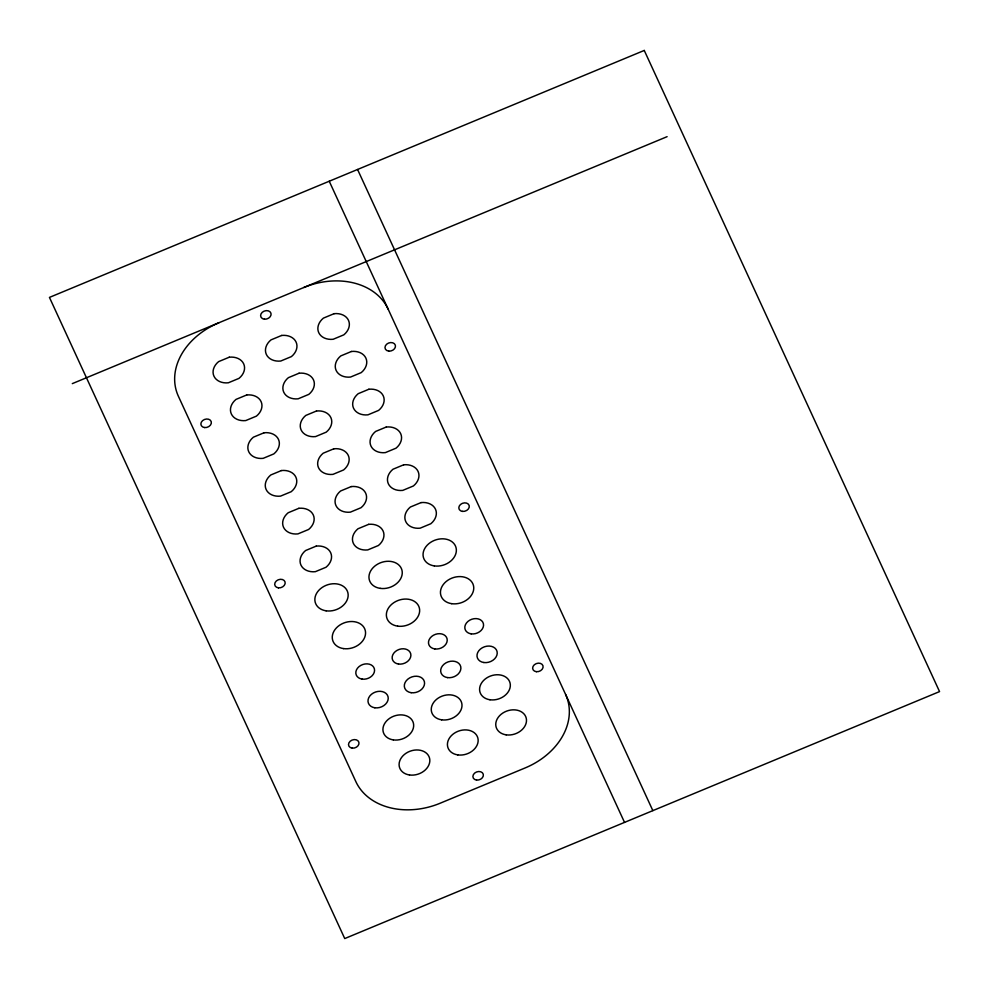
<?xml version="1.0" encoding="UTF-8"?>
<svg xmlns="http://www.w3.org/2000/svg" width="989" height="989" viewBox="0 0 989 989"><rect width="100%" height="100%" fill="white"/><g stroke="black" fill="none" stroke-linecap="round" stroke-linejoin="round"><path stroke-width="1.48" d="M72.296 383.633L667.105 136.667M357.561 169.478L652.851 810.634M329.238 181.234L624.529 822.391M565.621 694.488A67.635 52.269 -19.3 0 1 525.122 767.946L440.154 803.229A67.635 52.269 -19.3 0 1 355.842 781.582L178.379 396.243A67.635 52.269 -19.3 0 1 218.878 322.773M303.846 287.49A67.635 52.269 -19.3 0 1 388.145 309.149M644.259 50.439L49.45 297.405L344.741 938.561L939.55 691.595L644.259 50.439M229.275 357.202L218.606 361.628A16.121 12.461 -19.3 0 0 213.945 376.166A16.121 12.461 -19.3 0 0 228.348 382.792L239.017 378.354A16.121 12.461 -19.3 0 0 243.677 363.816A16.121 12.461 -19.3 0 0 229.275 357.202M281.68 335.444L270.998 339.882A16.121 12.461 -19.3 0 0 266.338 354.408A16.121 12.461 -19.3 0 0 280.74 361.034L291.421 356.596A16.121 12.461 -19.3 0 0 296.082 342.07A16.121 12.461 -19.3 0 0 281.68 335.444M334.072 313.686L323.403 318.124A16.121 12.461 -19.3 0 0 318.742 332.663A16.121 12.461 -19.3 0 0 333.145 339.276L343.826 334.838A16.121 12.461 -19.3 0 0 348.487 320.312A16.121 12.461 -19.3 0 0 334.072 313.686M246.681 394.982L236 399.408A16.121 12.461 -19.3 0 0 231.339 413.946A16.121 12.461 -19.3 0 0 245.742 420.572L256.423 416.134A16.121 12.461 -19.3 0 0 261.084 401.596A16.121 12.461 -19.3 0 0 246.681 394.982M299.074 373.224L288.405 377.662A16.121 12.461 -19.3 0 0 283.744 392.188A16.121 12.461 -19.3 0 0 298.146 398.814L308.815 394.376A16.121 12.461 -19.3 0 0 313.476 379.838A16.121 12.461 -19.3 0 0 299.074 373.224M351.478 351.466L340.797 355.904A16.121 12.461 -19.3 0 0 336.136 370.43A16.121 12.461 -19.3 0 0 350.539 377.056L361.22 372.618A16.121 12.461 -19.3 0 0 365.881 358.092A16.121 12.461 -19.3 0 0 351.478 351.466M264.075 432.762L253.394 437.187A16.121 12.461 -19.3 0 0 248.733 451.726A16.121 12.461 -19.3 0 0 263.148 458.352L273.817 453.914A16.121 12.461 -19.3 0 0 278.478 439.376A16.121 12.461 -19.3 0 0 264.075 432.762M316.48 411.004L305.799 415.429A16.121 12.461 -19.3 0 0 301.138 429.968A16.121 12.461 -19.3 0 0 315.54 436.594L326.222 432.156A16.121 12.461 -19.3 0 0 330.882 417.618A16.121 12.461 -19.3 0 0 316.48 411.004M368.872 389.246L358.203 393.684A16.121 12.461 -19.3 0 0 353.543 408.21A16.121 12.461 -19.3 0 0 367.945 414.836L378.614 410.398A16.121 12.461 -19.3 0 0 383.275 395.872A16.121 12.461 -19.3 0 0 368.872 389.246M281.469 470.541L270.801 474.967A16.121 12.461 -19.3 0 0 266.14 489.506A16.121 12.461 -19.3 0 0 280.542 496.119L291.223 491.694A16.121 12.461 -19.3 0 0 295.884 477.155A16.121 12.461 -19.3 0 0 281.469 470.541M333.874 448.783L323.193 453.209A16.121 12.461 -19.3 0 0 318.532 467.748A16.121 12.461 -19.3 0 0 332.947 474.374L343.616 469.936A16.121 12.461 -19.3 0 0 348.276 455.397A16.121 12.461 -19.3 0 0 333.874 448.783M386.279 427.025L375.597 431.451A16.121 12.461 -19.3 0 0 370.937 445.99A16.121 12.461 -19.3 0 0 385.339 452.616L396.02 448.178A16.121 12.461 -19.3 0 0 400.681 433.639A16.121 12.461 -19.3 0 0 386.279 427.025M298.876 508.309L288.195 512.747A16.121 12.461 -19.3 0 0 283.534 527.285A16.121 12.461 -19.3 0 0 297.936 533.899L308.617 529.474A16.121 12.461 -19.3 0 0 313.278 514.935A16.121 12.461 -19.3 0 0 298.876 508.309M351.28 486.563L340.599 490.989A16.121 12.461 -19.3 0 0 335.939 505.527A16.121 12.461 -19.3 0 0 350.341 512.154L361.022 507.716A16.121 12.461 -19.3 0 0 365.683 493.177A16.121 12.461 -19.3 0 0 351.28 486.563M403.673 464.805L392.992 469.231A16.121 12.461 -19.3 0 0 388.343 483.769A16.121 12.461 -19.3 0 0 402.746 490.396L413.414 485.958A16.121 12.461 -19.3 0 0 418.075 471.419A16.121 12.461 -19.3 0 0 403.673 464.805M316.27 546.089L305.601 550.527A16.121 12.461 -19.3 0 0 300.94 565.065A16.121 12.461 -19.3 0 0 315.343 571.679L326.011 567.253A16.121 12.461 -19.3 0 0 330.672 552.715A16.121 12.461 -19.3 0 0 316.27 546.089M368.674 524.343L357.993 528.769A16.121 12.461 -19.3 0 0 353.333 543.307A16.121 12.461 -19.3 0 0 367.735 549.921L378.416 545.495A16.121 12.461 -19.3 0 0 383.077 530.957A16.121 12.461 -19.3 0 0 368.674 524.343M421.079 502.585L410.398 507.011A16.121 12.461 -19.3 0 0 405.737 521.549A16.121 12.461 -19.3 0 0 420.14 528.175L430.821 523.737A16.121 12.461 -19.3 0 0 435.481 509.199A16.121 12.461 -19.3 0 0 421.079 502.585M434.826 648.932A9.593 7.418 -19.3 0 0 447.053 638.684A9.593 7.418 -19.3 0 0 431.674 636.459A9.593 7.418 -19.3 0 0 434.826 648.932M393.325 739.896A15.737 12.165 -19.3 0 0 413.39 723.083A15.737 12.165 -19.3 0 0 388.17 719.436A15.737 12.165 -19.3 0 0 393.325 739.896M441.663 719.831A15.737 12.165 -19.3 0 0 461.715 703.018A15.737 12.165 -19.3 0 0 436.508 699.371A15.737 12.165 -19.3 0 0 441.663 719.831M489.988 699.767A15.737 12.165 -19.3 0 0 510.052 682.954A15.737 12.165 -19.3 0 0 484.833 679.307A15.737 12.165 -19.3 0 0 489.988 699.767M374.843 707.778A10.36 8.011 -19.3 0 0 388.047 696.701A10.36 8.011 -19.3 0 0 371.444 694.303A10.36 8.011 -19.3 0 0 374.843 707.778M411.164 692.696A10.36 8.011 -19.3 0 0 424.38 681.619A10.36 8.011 -19.3 0 0 407.765 679.22A10.36 8.011 -19.3 0 0 411.164 692.696M447.51 677.601A10.36 8.011 -19.3 0 0 460.713 666.537A10.36 8.011 -19.3 0 0 444.11 664.138A10.36 8.011 -19.3 0 0 447.51 677.601M483.831 662.519A10.36 8.011 -19.3 0 0 497.047 651.454A10.36 8.011 -19.3 0 0 480.431 649.056A10.36 8.011 -19.3 0 0 483.831 662.519M362.159 679.109A9.593 7.418 -19.3 0 0 374.386 668.848A9.593 7.418 -19.3 0 0 359.007 666.635A9.593 7.418 -19.3 0 0 362.159 679.109M398.48 664.027A9.593 7.418 -19.3 0 0 410.719 653.766A9.593 7.418 -19.3 0 0 395.34 651.553A9.593 7.418 -19.3 0 0 398.48 664.027M471.147 633.85A9.593 7.418 -19.3 0 0 483.386 623.602A9.593 7.418 -19.3 0 0 468.007 621.376A9.593 7.418 -19.3 0 0 471.147 633.85M506.145 734.839A15.737 12.165 -19.3 0 0 526.21 718.026A15.737 12.165 -19.3 0 0 500.99 714.392A15.737 12.165 -19.3 0 0 506.145 734.839M457.82 754.904A15.737 12.165 -19.3 0 0 477.872 738.091A15.737 12.165 -19.3 0 0 452.653 734.456A15.737 12.165 -19.3 0 0 457.82 754.904M409.483 774.968A15.737 12.165 -19.3 0 0 429.547 758.155A15.737 12.165 -19.3 0 0 404.328 754.52A15.737 12.165 -19.3 0 0 409.483 774.968M264.446 319.187A5.378 4.154 -19.3 0 0 270.949 313.192A5.378 4.154 -19.3 0 0 262.184 312.363A5.378 4.154 -19.3 0 0 264.446 319.187M388.726 351.12A5.378 4.154 -19.3 0 0 395.34 345.198A5.378 4.154 -19.3 0 0 386.625 344.234A5.378 4.154 -19.3 0 0 388.726 351.12M536.347 671.692A5.378 4.154 -19.3 0 0 542.986 665.795A5.378 4.154 -19.3 0 0 534.283 664.806A5.378 4.154 -19.3 0 0 536.347 671.692M476.513 780.061A5.378 4.154 -19.3 0 0 483.275 774.251A5.378 4.154 -19.3 0 0 474.621 773.114A5.378 4.154 -19.3 0 0 476.513 780.061M352.257 748.141A5.378 4.154 -19.3 0 0 358.871 742.22A5.378 4.154 -19.3 0 0 350.155 741.256A5.378 4.154 -19.3 0 0 352.257 748.141M204.587 427.557A5.378 4.154 -19.3 0 0 211.238 421.66A5.378 4.154 -19.3 0 0 202.535 420.659A5.378 4.154 -19.3 0 0 204.587 427.557M462.518 511.4A5.378 4.154 -19.3 0 0 469.169 505.515A5.378 4.154 -19.3 0 0 460.466 504.514A5.378 4.154 -19.3 0 0 462.518 511.4M278.441 587.849A5.378 4.154 -19.3 0 0 285.055 581.928A5.378 4.154 -19.3 0 0 276.339 580.963A5.378 4.154 -19.3 0 0 278.441 587.849M380.221 588.368A17.036 13.166 -19.3 0 0 401.954 570.159A17.036 13.166 -19.3 0 0 374.646 566.215A17.036 13.166 -19.3 0 0 380.221 588.368M397.627 626.136A17.036 13.166 -19.3 0 0 419.348 607.938A17.036 13.166 -19.3 0 0 392.04 603.995A17.036 13.166 -19.3 0 0 397.627 626.136M343.529 648.599A17.036 13.166 -19.3 0 0 365.25 630.401A17.036 13.166 -19.3 0 0 337.941 626.457A17.036 13.166 -19.3 0 0 343.529 648.599M326.123 610.819A17.036 13.166 -19.3 0 0 347.856 592.621A17.036 13.166 -19.3 0 0 320.535 588.678A17.036 13.166 -19.3 0 0 326.123 610.819M451.726 603.686A17.036 13.166 -19.3 0 0 473.447 585.476A17.036 13.166 -19.3 0 0 446.138 581.532A17.036 13.166 -19.3 0 0 451.726 603.686M434.319 565.906A17.036 13.166 -19.3 0 0 456.053 547.696A17.036 13.166 -19.3 0 0 428.744 543.752A17.036 13.166 -19.3 0 0 434.319 565.906"/></g></svg>
